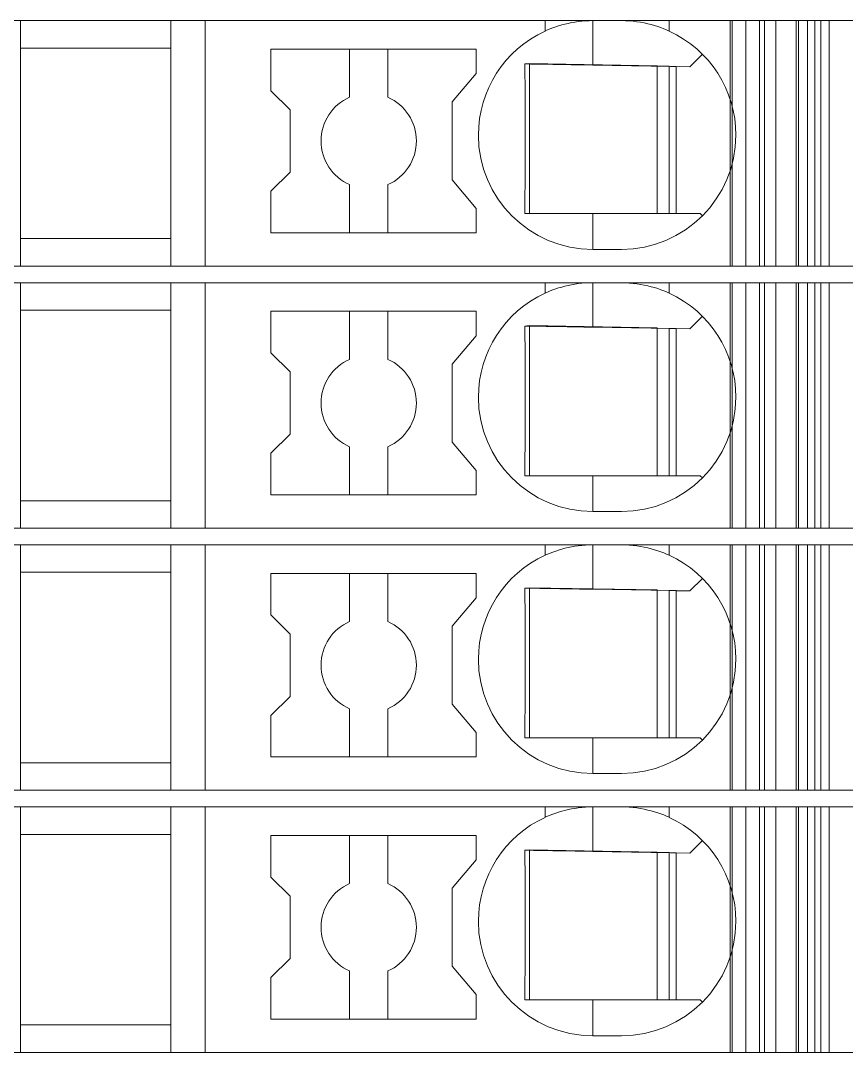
# Model space of a CAD drawing. Header units: millimetres. Extents: x 0 to 1680, y 0 to 1188.
# Drawn here: x 909.05 to 926.37, y 462.85 to 484.5 of the extents above; entities that cross this region are included whole.
import ezdxf
from ezdxf.enums import TextEntityAlignment as Align

# ---------------------------------------------------------------- set-up
doc = ezdxf.new("R2010")
doc.units = ezdxf.units.MM
for name, color, linetype, lineweight in [('EPLAN309', 5, 'Continuous', 5), ('EPLAN493', 5, 'Continuous', 5), ('MAIN-1', 7, 'Continuous', 5), ('MAIN-2', 7, 'Continuous', 5)]:
    doc.layers.add(name, color=color, linetype=linetype, lineweight=lineweight)
doc.styles.add('Tahoma', font='')
doc.styles.get('Tahoma').set_extended_font_data('Tahoma')

# ---------------------------------------------------------------- blocks, each defined once
blk = doc.blocks.new('EPLSYM_LibrarySPECIAL_Symbol12_Variant0_Placement8_10')
at = {"layer": 'EPLAN309', "lineweight": 13, "ltscale": 16}
blk.add_lwpolyline([(0, -5.15), (68.15, -5.15), (68.15, 0), (0, 0)], close=True, dxfattribs=at)
at = {"layer": 'EPLAN493', "color": 5, "style": 'Tahoma'}
blk.add_attdef('17_20450', text='', height=2.3478, dxfattribs=at).set_placement((0, -21.83478), align=Align.MIDDLE_RIGHT)
blk = doc.blocks.new('EPLSYM_LibrarySPECIAL_Symbol12_Variant0_Placement8_11')
at = {"layer": 'EPLAN309', "lineweight": 13, "ltscale": 16}
blk.add_lwpolyline([(0, -5.15), (68.15, -5.15), (68.15, 0), (0, 0)], close=True, dxfattribs=at)
at = {"layer": 'EPLAN493', "color": 5, "style": 'Tahoma'}
blk.add_attdef('17_20450', text='', height=2.3478, dxfattribs=at).set_placement((0, -21.83478), align=Align.MIDDLE_RIGHT)
blk = doc.blocks.new('EPLSYM_LibrarySPECIAL_Symbol12_Variant0_Placement8_12')
at = {"layer": 'EPLAN309', "lineweight": 13, "ltscale": 16}
blk.add_lwpolyline([(0, -5.15), (68.15, -5.15), (68.15, 0), (0, 0)], close=True, dxfattribs=at)
at = {"layer": 'EPLAN493', "color": 5, "style": 'Tahoma'}
blk.add_attdef('17_20450', text='', height=2.3478, dxfattribs=at).set_placement((0, -21.83478), align=Align.MIDDLE_RIGHT)
blk = doc.blocks.new('EPLSYM_LibrarySPECIAL_Symbol12_Variant0_Placement8_13')
at = {"layer": 'EPLAN309', "lineweight": 13, "ltscale": 16}
blk.add_lwpolyline([(0, -5.15), (68.15, -5.15), (68.15, 0), (0, 0)], close=True, dxfattribs=at)
at = {"layer": 'EPLAN493', "color": 5, "style": 'Tahoma'}
blk.add_attdef('17_20450', text='', height=2.3478, dxfattribs=at).set_placement((0, -21.83478), align=Align.MIDDLE_RIGHT)

msp = doc.modelspace()

# ---------------------------------------------------------------- linework, layer by layer
at = {"layer": 'MAIN-1'}
for p, q in [((909.05, 484.5), (912.2, 484.5)), ((909.05, 484.5), (909.05, 479.35)), ((912.919, 484.5), (912.2, 484.5)), ((912.2, 479.35), (912.2, 484.5)), ((920.05, 484.5), (912.919, 484.5)), ((912.919, 484.5), (912.919, 479.35)), ((920.05, 484.5), (921.05, 484.5)), ((920.05, 484.282), (920.05, 484.5)), ((920.156, 484.327), (920.102, 484.305)), ((920.213, 484.349), (920.156, 484.327)), ((920.272, 484.37), (920.213, 484.349)), ((920.333, 484.39), (920.272, 484.37)), ((920.397, 484.409), (920.333, 484.39)), ((920.463, 484.427), (920.397, 484.409)), ((920.531, 484.443), (920.463, 484.427)), ((920.601, 484.458), (920.531, 484.443)), ((920.673, 484.47), (920.601, 484.458)), ((920.746, 484.481), (920.673, 484.47)), ((920.821, 484.489), (920.746, 484.481)), ((920.897, 484.495), (920.821, 484.489)), ((920.973, 484.499), (920.897, 484.495)), ((921.05, 484.5), (920.973, 484.499)), ((921.05, 483.568), (921.05, 484.5)), ((921.05, 484.5), (921.65, 484.5)), ((921.65, 484.5), (921.732, 484.499)), ((922.65, 484.5), (921.65, 484.5)), ((921.732, 484.499), (921.814, 484.494)), ((921.814, 484.494), (921.896, 484.487)), ((921.896, 484.487), (921.975, 484.478)), ((921.975, 484.478), (922.053, 484.466)), ((922.053, 484.466), (922.13, 484.452)), ((922.13, 484.452), (922.204, 484.435)), ((922.204, 484.435), (922.275, 484.417)), ((922.275, 484.417), (922.345, 484.397)), ((922.345, 484.397), (922.411, 484.376)), ((922.411, 484.376), (922.475, 484.354)), ((922.475, 484.354), (922.536, 484.331)), ((922.536, 484.331), (922.594, 484.306)), ((922.65, 484.5), (925.704, 484.5)), ((922.65, 484.282), (922.65, 484.5)), ((925.832, 484.5), (925.704, 484.5)), ((925.704, 479.35), (925.704, 484.5)), ((925.832, 484.5), (926.367, 484.5)), ((925.832, 479.35), (925.832, 484.5)), ((920.102, 484.305), (920.05, 484.282)), ((922.594, 484.306), (922.65, 484.282)), ((909.05, 483.925), (912.2, 483.925)), ((914.3, 483.9), (914.3, 483.029)), ((914.3, 483.9), (918.6, 483.9)), ((915.95, 483.9), (915.95, 482.892)), ((916.75, 482.892), (916.75, 483.9)), ((918.6, 483.389), (918.6, 483.9)), ((923.083, 483.533), (923.347, 483.797)), ((919.624, 483.592), (919.625, 483.522)), ((919.685, 483.591), (919.624, 483.592)), ((919.625, 483.522), (919.625, 483.45)), ((919.625, 483.45), (919.626, 483.377)), ((919.746, 483.59), (919.685, 483.591)), ((919.721, 483.591), (919.721, 480.45)), ((919.809, 483.589), (919.746, 483.59)), ((919.873, 483.588), (919.809, 483.589)), ((919.937, 483.587), (919.873, 483.588)), ((920.003, 483.586), (919.937, 483.587)), ((920.071, 483.585), (920.003, 483.586)), ((920.14, 483.584), (920.071, 483.585)), ((920.21, 483.582), (920.14, 483.584)), ((920.283, 483.581), (920.21, 483.582)), ((920.358, 483.58), (920.283, 483.581)), ((920.435, 483.579), (920.358, 483.58)), ((920.514, 483.577), (920.435, 483.579)), ((920.597, 483.576), (920.514, 483.577)), ((920.682, 483.575), (920.597, 483.576)), ((920.771, 483.573), (920.682, 483.575)), ((920.862, 483.571), (920.771, 483.573)), ((920.955, 483.57), (920.862, 483.571)), ((921.05, 483.568), (920.955, 483.57)), ((921.05, 483.568), (923.083, 483.533)), ((922.4, 483.545), (922.4, 480.45)), ((922.65, 480.45), (922.65, 483.54)), ((922.8, 483.538), (922.8, 480.45)), ((918.1, 482.793), (918.6, 483.389)), ((919.626, 483.377), (919.627, 483.303)), ((919.627, 483.303), (919.628, 483.227)), ((914.7, 482.629), (914.3, 483.029)), ((919.628, 483.227), (919.628, 483.149)), ((919.628, 483.149), (919.629, 483.07)), ((919.629, 483.07), (919.63, 482.988)), ((919.63, 482.988), (919.63, 482.904)), ((919.63, 482.904), (919.631, 482.817)), ((919.631, 482.817), (919.631, 482.726)), ((914.7, 482.629), (914.7, 481.321)), ((918.1, 482.793), (918.1, 481.157)), ((919.631, 482.726), (919.632, 482.632)), ((919.632, 482.632), (919.633, 482.534)), ((919.633, 482.534), (919.633, 482.431)), ((919.633, 482.431), (919.633, 482.324)), ((919.633, 482.324), (919.633, 482.213)), ((919.633, 482.213), (919.634, 482.1)), ((919.634, 482.1), (919.633, 481.979)), ((919.633, 481.979), (919.633, 481.861)), ((919.633, 481.747), (919.632, 481.638)), ((919.633, 481.861), (919.633, 481.747)), ((919.632, 481.534), (919.631, 481.434)), ((919.632, 481.638), (919.632, 481.534)), ((914.7, 481.321), (914.3, 480.921)), ((919.631, 481.339), (919.63, 481.248)), ((919.631, 481.434), (919.631, 481.339)), ((918.1, 481.157), (918.6, 480.561)), ((919.629, 481.159), (919.628, 481.073)), ((919.628, 481.073), (919.628, 480.99)), ((919.63, 481.248), (919.629, 481.159)), ((914.3, 480.921), (914.3, 480.05)), ((915.95, 481.058), (915.95, 480.05)), ((916.75, 481.058), (916.75, 480.05)), ((919.627, 480.908), (919.626, 480.829)), ((919.628, 480.99), (919.627, 480.908)), ((919.625, 480.75), (919.624, 480.674)), ((919.624, 480.674), (919.624, 480.598)), ((919.626, 480.829), (919.625, 480.75)), ((918.6, 480.05), (918.6, 480.561)), ((919.623, 480.524), (919.622, 480.45)), ((919.622, 480.45), (919.683, 480.45)), ((919.624, 480.598), (919.623, 480.524)), ((919.683, 480.45), (919.746, 480.45)), ((919.746, 480.45), (919.809, 480.45)), ((919.809, 480.45), (919.873, 480.45)), ((919.873, 480.45), (919.939, 480.45)), ((919.939, 480.45), (920.005, 480.45)), ((920.005, 480.45), (920.074, 480.45)), ((920.074, 480.45), (920.144, 480.45)), ((920.144, 480.45), (920.215, 480.45)), ((920.215, 480.45), (920.289, 480.45)), ((920.289, 480.45), (920.364, 480.45)), ((920.364, 480.45), (920.442, 480.45)), ((920.442, 480.45), (920.522, 480.45)), ((920.522, 480.45), (920.605, 480.45)), ((920.605, 480.45), (920.69, 480.45)), ((920.69, 480.45), (920.778, 480.45)), ((920.778, 480.45), (920.867, 480.45)), ((920.867, 480.45), (920.958, 480.45)), ((920.958, 480.45), (921.05, 480.45)), ((921.05, 480.45), (923.3, 480.45)), ((921.05, 480.45), (921.05, 479.7)), ((923.347, 480.403), (923.3, 480.45)), ((918.6, 480.05), (914.3, 480.05)), ((909.05, 479.925), (912.2, 479.925)), ((921.65, 479.7), (921.05, 479.7)), ((909.05, 479.35), (912.2, 479.35)), ((912.919, 479.35), (912.2, 479.35)), ((912.919, 479.35), (925.704, 479.35)), ((924.544, 479.35), (924.544, 479.35)), ((924.65, 479.35), (924.65, 479.35)), ((925.832, 479.35), (925.704, 479.35)), ((925.832, 479.35), (926.367, 479.35)), ((909.05, 479), (912.2, 479)), ((909.05, 479), (909.05, 473.85)), ((912.919, 479), (912.2, 479)), ((912.2, 473.85), (912.2, 479)), ((920.05, 479), (912.919, 479)), ((912.919, 479), (912.919, 473.85)), ((920.05, 479), (921.05, 479)), ((920.05, 478.782), (920.05, 479)), ((920.397, 478.909), (920.333, 478.89)), ((920.463, 478.927), (920.397, 478.909)), ((920.531, 478.943), (920.463, 478.927)), ((920.601, 478.958), (920.531, 478.943)), ((920.673, 478.97), (920.601, 478.958)), ((920.746, 478.981), (920.673, 478.97)), ((920.821, 478.989), (920.746, 478.981)), ((920.897, 478.995), (920.821, 478.989)), ((920.973, 478.999), (920.897, 478.995)), ((921.05, 479), (920.973, 478.999)), ((921.05, 478.068), (921.05, 479)), ((921.05, 479), (921.65, 479)), ((921.65, 479), (921.732, 478.999)), ((922.65, 479), (921.65, 479)), ((921.732, 478.999), (921.814, 478.994)), ((921.814, 478.994), (921.896, 478.987)), ((921.896, 478.987), (921.975, 478.978)), ((921.975, 478.978), (922.053, 478.966)), ((922.053, 478.966), (922.13, 478.952)), ((922.13, 478.952), (922.204, 478.935)), ((922.204, 478.935), (922.275, 478.917)), ((922.275, 478.917), (922.345, 478.897)), ((922.65, 479), (925.704, 479)), ((922.65, 478.782), (922.65, 479)), ((925.832, 479), (925.704, 479)), ((925.704, 473.85), (925.704, 479)), ((925.832, 479), (926.367, 479)), ((925.832, 473.85), (925.832, 479)), ((920.102, 478.805), (920.05, 478.782)), ((920.156, 478.827), (920.102, 478.805)), ((920.213, 478.849), (920.156, 478.827)), ((920.272, 478.87), (920.213, 478.849)), ((920.333, 478.89), (920.272, 478.87)), ((922.345, 478.897), (922.411, 478.876)), ((922.411, 478.876), (922.475, 478.854)), ((922.475, 478.854), (922.536, 478.831)), ((922.536, 478.831), (922.594, 478.806)), ((922.594, 478.806), (922.65, 478.782)), ((909.05, 478.425), (912.2, 478.425)), ((914.3, 478.4), (914.3, 477.529)), ((914.3, 478.4), (918.6, 478.4)), ((915.95, 478.4), (915.95, 477.392)), ((916.75, 477.392), (916.75, 478.4)), ((918.6, 477.889), (918.6, 478.4)), ((923.083, 478.033), (923.347, 478.297)), ((919.624, 478.092), (919.625, 478.022)), ((919.685, 478.091), (919.624, 478.092)), ((919.746, 478.09), (919.685, 478.091)), ((919.721, 478.091), (919.721, 474.95)), ((919.809, 478.089), (919.746, 478.09)), ((919.873, 478.088), (919.809, 478.089)), ((919.937, 478.087), (919.873, 478.088)), ((920.003, 478.086), (919.937, 478.087)), ((920.071, 478.085), (920.003, 478.086)), ((920.14, 478.084), (920.071, 478.085)), ((920.21, 478.082), (920.14, 478.084)), ((920.283, 478.081), (920.21, 478.082)), ((920.358, 478.08), (920.283, 478.081)), ((920.435, 478.079), (920.358, 478.08)), ((920.514, 478.077), (920.435, 478.079)), ((920.597, 478.076), (920.514, 478.077)), ((920.682, 478.075), (920.597, 478.076)), ((920.771, 478.073), (920.682, 478.075)), ((920.862, 478.071), (920.771, 478.073)), ((920.955, 478.07), (920.862, 478.071)), ((921.05, 478.068), (920.955, 478.07)), ((921.05, 478.068), (923.083, 478.033)), ((922.4, 478.045), (922.4, 474.95)), ((922.65, 474.95), (922.65, 478.04)), ((922.8, 478.038), (922.8, 474.95)), ((918.1, 477.293), (918.6, 477.889)), ((919.625, 478.022), (919.625, 477.95)), ((919.625, 477.95), (919.626, 477.877)), ((919.626, 477.877), (919.627, 477.803)), ((919.627, 477.803), (919.628, 477.727)), ((919.628, 477.727), (919.628, 477.649)), ((919.628, 477.649), (919.629, 477.57)), ((914.7, 477.129), (914.3, 477.529)), ((919.629, 477.57), (919.63, 477.488)), ((919.63, 477.488), (919.63, 477.404)), ((919.63, 477.404), (919.631, 477.317)), ((918.1, 477.293), (918.1, 475.657)), ((919.631, 477.317), (919.631, 477.226)), ((919.631, 477.226), (919.632, 477.132)), ((914.7, 477.129), (914.7, 475.821)), ((919.632, 477.132), (919.633, 477.034)), ((919.633, 477.034), (919.633, 476.931)), ((919.633, 476.931), (919.633, 476.824)), ((919.633, 476.824), (919.633, 476.713)), ((919.633, 476.713), (919.634, 476.6)), ((919.634, 476.6), (919.633, 476.479)), ((919.633, 476.479), (919.633, 476.361)), ((919.633, 476.361), (919.633, 476.247)), ((919.633, 476.247), (919.632, 476.138)), ((919.632, 476.138), (919.632, 476.034)), ((919.632, 476.034), (919.631, 475.934)), ((919.631, 475.934), (919.631, 475.839)), ((914.7, 475.821), (914.3, 475.421)), ((918.1, 475.657), (918.6, 475.061)), ((919.629, 475.659), (919.628, 475.573)), ((919.63, 475.748), (919.629, 475.659)), ((919.631, 475.839), (919.63, 475.748)), ((915.95, 475.558), (915.95, 474.55)), ((916.75, 475.558), (916.75, 474.55)), ((919.628, 475.49), (919.627, 475.408)), ((919.628, 475.573), (919.628, 475.49)), ((914.3, 475.421), (914.3, 474.55)), ((919.625, 475.25), (919.624, 475.174)), ((919.626, 475.329), (919.625, 475.25)), ((919.627, 475.408), (919.626, 475.329)), ((918.6, 474.55), (918.6, 475.061)), ((919.623, 475.024), (919.622, 474.95)), ((919.624, 475.098), (919.623, 475.024)), ((919.624, 475.174), (919.624, 475.098)), ((919.622, 474.95), (919.683, 474.95)), ((919.683, 474.95), (919.746, 474.95)), ((919.746, 474.95), (919.809, 474.95)), ((919.809, 474.95), (919.873, 474.95)), ((919.873, 474.95), (919.939, 474.95)), ((919.939, 474.95), (920.005, 474.95)), ((920.005, 474.95), (920.074, 474.95)), ((920.074, 474.95), (920.144, 474.95)), ((920.144, 474.95), (920.215, 474.95)), ((920.215, 474.95), (920.289, 474.95)), ((920.289, 474.95), (920.364, 474.95)), ((920.364, 474.95), (920.442, 474.95)), ((920.442, 474.95), (920.522, 474.95)), ((920.522, 474.95), (920.605, 474.95)), ((920.605, 474.95), (920.69, 474.95)), ((920.69, 474.95), (920.778, 474.95)), ((920.778, 474.95), (920.867, 474.95)), ((920.867, 474.95), (920.958, 474.95)), ((920.958, 474.95), (921.05, 474.95)), ((921.05, 474.95), (923.3, 474.95)), ((921.05, 474.95), (921.05, 474.2)), ((923.347, 474.903), (923.3, 474.95)), ((909.05, 474.425), (912.2, 474.425)), ((918.6, 474.55), (914.3, 474.55)), ((921.65, 474.2), (921.05, 474.2)), ((909.05, 473.85), (912.2, 473.85)), ((912.919, 473.85), (912.2, 473.85)), ((912.919, 473.85), (925.704, 473.85)), ((924.544, 473.85), (924.544, 473.85)), ((924.65, 473.85), (924.65, 473.85)), ((925.832, 473.85), (925.704, 473.85)), ((925.832, 473.85), (926.367, 473.85)), ((909.05, 473.5), (912.2, 473.5)), ((909.05, 473.5), (909.05, 468.35)), ((912.919, 473.5), (912.2, 473.5)), ((912.2, 468.35), (912.2, 473.5)), ((920.05, 473.5), (912.919, 473.5)), ((912.919, 473.5), (912.919, 468.35)), ((920.05, 473.5), (921.05, 473.5)), ((920.05, 473.282), (920.05, 473.5)), ((920.821, 473.489), (920.746, 473.481)), ((920.897, 473.495), (920.821, 473.489)), ((920.973, 473.499), (920.897, 473.495)), ((921.05, 473.5), (920.973, 473.499)), ((921.05, 472.568), (921.05, 473.5)), ((921.05, 473.5), (921.65, 473.5)), ((921.65, 473.5), (921.732, 473.499)), ((922.65, 473.5), (921.65, 473.5)), ((921.732, 473.499), (921.814, 473.494)), ((921.814, 473.494), (921.896, 473.487)), ((921.896, 473.487), (921.975, 473.478)), ((922.65, 473.5), (925.704, 473.5)), ((922.65, 473.282), (922.65, 473.5)), ((925.832, 473.5), (925.704, 473.5)), ((925.704, 468.35), (925.704, 473.5)), ((925.832, 473.5), (926.367, 473.5)), ((925.832, 468.35), (925.832, 473.5)), ((920.102, 473.305), (920.05, 473.282)), ((920.156, 473.327), (920.102, 473.305)), ((920.213, 473.349), (920.156, 473.327)), ((920.272, 473.37), (920.213, 473.349)), ((920.333, 473.39), (920.272, 473.37)), ((920.397, 473.409), (920.333, 473.39)), ((920.463, 473.427), (920.397, 473.409)), ((920.531, 473.443), (920.463, 473.427)), ((920.601, 473.458), (920.531, 473.443)), ((920.673, 473.47), (920.601, 473.458)), ((920.746, 473.481), (920.673, 473.47)), ((921.975, 473.478), (922.053, 473.466)), ((922.053, 473.466), (922.13, 473.452)), ((922.13, 473.452), (922.204, 473.435)), ((922.204, 473.435), (922.275, 473.417)), ((922.275, 473.417), (922.345, 473.397)), ((922.345, 473.397), (922.411, 473.376)), ((922.411, 473.376), (922.475, 473.354)), ((922.475, 473.354), (922.536, 473.331)), ((922.536, 473.331), (922.594, 473.306)), ((922.594, 473.306), (922.65, 473.282)), ((909.05, 472.925), (912.2, 472.925)), ((914.3, 472.9), (914.3, 472.029)), ((914.3, 472.9), (918.6, 472.9)), ((915.95, 472.9), (915.95, 471.892)), ((916.75, 471.892), (916.75, 472.9)), ((918.6, 472.389), (918.6, 472.9)), ((923.083, 472.533), (923.347, 472.797)), ((919.624, 472.592), (919.625, 472.522)), ((919.685, 472.591), (919.624, 472.592)), ((919.625, 472.522), (919.625, 472.45)), ((919.625, 472.45), (919.626, 472.377)), ((919.746, 472.59), (919.685, 472.591)), ((919.721, 472.591), (919.721, 469.45)), ((919.809, 472.589), (919.746, 472.59)), ((919.873, 472.588), (919.809, 472.589)), ((919.937, 472.587), (919.873, 472.588)), ((920.003, 472.586), (919.937, 472.587)), ((920.071, 472.585), (920.003, 472.586)), ((920.14, 472.584), (920.071, 472.585)), ((920.21, 472.582), (920.14, 472.584)), ((920.283, 472.581), (920.21, 472.582)), ((920.358, 472.58), (920.283, 472.581)), ((920.435, 472.579), (920.358, 472.58)), ((920.514, 472.577), (920.435, 472.579)), ((920.597, 472.576), (920.514, 472.577)), ((920.682, 472.575), (920.597, 472.576)), ((920.771, 472.573), (920.682, 472.575)), ((920.862, 472.571), (920.771, 472.573)), ((920.955, 472.57), (920.862, 472.571)), ((921.05, 472.568), (920.955, 472.57)), ((921.05, 472.568), (923.083, 472.533)), ((922.4, 472.545), (922.4, 469.45)), ((922.65, 469.45), (922.65, 472.54)), ((922.8, 472.538), (922.8, 469.45)), ((918.1, 471.793), (918.6, 472.389)), ((919.626, 472.377), (919.627, 472.303)), ((919.627, 472.303), (919.628, 472.227)), ((919.628, 472.227), (919.628, 472.149)), ((914.7, 471.629), (914.3, 472.029)), ((919.628, 472.149), (919.629, 472.07)), ((919.629, 472.07), (919.63, 471.988)), ((919.63, 471.988), (919.63, 471.904)), ((918.1, 471.793), (918.1, 470.157)), ((919.63, 471.904), (919.631, 471.817)), ((919.631, 471.817), (919.631, 471.726)), ((914.7, 471.629), (914.7, 470.321)), ((919.631, 471.726), (919.632, 471.632)), ((919.632, 471.632), (919.633, 471.534)), ((919.633, 471.534), (919.633, 471.431)), ((919.633, 471.431), (919.633, 471.324)), ((919.633, 471.324), (919.633, 471.213)), ((919.633, 471.213), (919.634, 471.1)), ((919.634, 471.1), (919.633, 470.979)), ((919.633, 470.979), (919.633, 470.861)), ((919.633, 470.747), (919.632, 470.638)), ((919.633, 470.861), (919.633, 470.747)), ((919.632, 470.534), (919.631, 470.434)), ((919.632, 470.638), (919.632, 470.534)), ((914.7, 470.321), (914.3, 469.921)), ((919.63, 470.248), (919.629, 470.159)), ((919.631, 470.339), (919.63, 470.248)), ((919.631, 470.434), (919.631, 470.339)), ((915.95, 470.058), (915.95, 469.05)), ((916.75, 470.058), (916.75, 469.05)), ((918.1, 470.157), (918.6, 469.561)), ((919.629, 470.159), (919.628, 470.073)), ((919.628, 470.073), (919.628, 469.99)), ((914.3, 469.921), (914.3, 469.05)), ((919.626, 469.829), (919.625, 469.75)), ((919.627, 469.908), (919.626, 469.829)), ((919.628, 469.99), (919.627, 469.908)), ((919.624, 469.598), (919.623, 469.524)), ((919.625, 469.75), (919.624, 469.674)), ((919.624, 469.674), (919.624, 469.598)), ((918.6, 469.05), (918.6, 469.561)), ((919.623, 469.524), (919.622, 469.45)), ((919.622, 469.45), (919.683, 469.45)), ((919.683, 469.45), (919.746, 469.45)), ((919.746, 469.45), (919.809, 469.45)), ((919.809, 469.45), (919.873, 469.45)), ((919.873, 469.45), (919.939, 469.45)), ((919.939, 469.45), (920.005, 469.45)), ((920.005, 469.45), (920.074, 469.45)), ((920.074, 469.45), (920.144, 469.45)), ((920.144, 469.45), (920.215, 469.45)), ((920.215, 469.45), (920.289, 469.45)), ((920.289, 469.45), (920.364, 469.45)), ((920.364, 469.45), (920.442, 469.45)), ((920.442, 469.45), (920.522, 469.45)), ((920.522, 469.45), (920.605, 469.45)), ((920.605, 469.45), (920.69, 469.45)), ((920.69, 469.45), (920.778, 469.45)), ((920.778, 469.45), (920.867, 469.45)), ((920.867, 469.45), (920.958, 469.45)), ((920.958, 469.45), (921.05, 469.45)), ((921.05, 469.45), (923.3, 469.45)), ((921.05, 469.45), (921.05, 468.7)), ((923.347, 469.403), (923.3, 469.45)), ((918.6, 469.05), (914.3, 469.05)), ((909.05, 468.925), (912.2, 468.925)), ((921.65, 468.7), (921.05, 468.7)), ((909.05, 468.35), (912.2, 468.35)), ((912.919, 468.35), (912.2, 468.35)), ((912.919, 468.35), (925.704, 468.35)), ((924.544, 468.35), (924.544, 468.35)), ((924.65, 468.35), (924.65, 468.35)), ((925.832, 468.35), (925.704, 468.35)), ((925.832, 468.35), (926.367, 468.35)), ((909.05, 468), (912.2, 468)), ((909.05, 468), (909.05, 462.85)), ((912.919, 468), (912.2, 468)), ((912.2, 462.85), (912.2, 468)), ((920.05, 468), (912.919, 468)), ((912.919, 468), (912.919, 462.85)), ((920.05, 468), (921.05, 468)), ((920.05, 467.782), (920.05, 468)), ((920.272, 467.87), (920.213, 467.849)), ((920.333, 467.89), (920.272, 467.87)), ((920.397, 467.909), (920.333, 467.89)), ((920.463, 467.927), (920.397, 467.909)), ((920.531, 467.943), (920.463, 467.927)), ((920.601, 467.958), (920.531, 467.943)), ((920.673, 467.97), (920.601, 467.958)), ((920.746, 467.981), (920.673, 467.97)), ((920.821, 467.989), (920.746, 467.981)), ((920.897, 467.995), (920.821, 467.989)), ((920.973, 467.999), (920.897, 467.995)), ((921.05, 468), (920.973, 467.999)), ((921.05, 467.068), (921.05, 468)), ((921.05, 468), (921.65, 468)), ((921.65, 468), (921.732, 467.999)), ((922.65, 468), (921.65, 468)), ((921.732, 467.999), (921.814, 467.994)), ((921.814, 467.994), (921.896, 467.987)), ((921.896, 467.987), (921.975, 467.978)), ((921.975, 467.978), (922.053, 467.966)), ((922.053, 467.966), (922.13, 467.952)), ((922.13, 467.952), (922.204, 467.935)), ((922.204, 467.935), (922.275, 467.917)), ((922.275, 467.917), (922.345, 467.897)), ((922.345, 467.897), (922.411, 467.876)), ((922.411, 467.876), (922.475, 467.854)), ((922.65, 468), (925.704, 468)), ((922.65, 467.782), (922.65, 468)), ((925.832, 468), (925.704, 468)), ((925.704, 462.85), (925.704, 468)), ((925.832, 468), (926.367, 468)), ((925.832, 462.85), (925.832, 468)), ((920.102, 467.805), (920.05, 467.782)), ((920.156, 467.827), (920.102, 467.805)), ((920.213, 467.849), (920.156, 467.827)), ((922.475, 467.854), (922.536, 467.831)), ((922.536, 467.831), (922.594, 467.806)), ((922.594, 467.806), (922.65, 467.782)), ((909.05, 467.425), (912.2, 467.425)), ((914.3, 467.4), (914.3, 466.529)), ((914.3, 467.4), (918.6, 467.4)), ((915.95, 467.4), (915.95, 466.392)), ((916.75, 466.392), (916.75, 467.4)), ((918.6, 466.889), (918.6, 467.4)), ((923.083, 467.033), (923.347, 467.297)), ((919.624, 467.092), (919.625, 467.022)), ((919.685, 467.091), (919.624, 467.092)), ((919.625, 467.022), (919.625, 466.95)), ((919.746, 467.09), (919.685, 467.091)), ((919.721, 467.091), (919.721, 463.95)), ((919.809, 467.089), (919.746, 467.09)), ((919.873, 467.088), (919.809, 467.089)), ((919.937, 467.087), (919.873, 467.088)), ((920.003, 467.086), (919.937, 467.087)), ((920.071, 467.085), (920.003, 467.086)), ((920.14, 467.084), (920.071, 467.085)), ((920.21, 467.082), (920.14, 467.084)), ((920.283, 467.081), (920.21, 467.082)), ((920.358, 467.08), (920.283, 467.081)), ((920.435, 467.079), (920.358, 467.08)), ((920.514, 467.077), (920.435, 467.079)), ((920.597, 467.076), (920.514, 467.077)), ((920.682, 467.075), (920.597, 467.076)), ((920.771, 467.073), (920.682, 467.075)), ((920.862, 467.071), (920.771, 467.073)), ((920.955, 467.07), (920.862, 467.071)), ((921.05, 467.068), (920.955, 467.07)), ((921.05, 467.068), (923.083, 467.033)), ((922.4, 467.045), (922.4, 463.95)), ((922.65, 463.95), (922.65, 467.04)), ((922.8, 467.038), (922.8, 463.95)), ((918.1, 466.293), (918.6, 466.889)), ((919.625, 466.95), (919.626, 466.877)), ((919.626, 466.877), (919.627, 466.803)), ((919.627, 466.803), (919.628, 466.727)), ((919.628, 466.727), (919.628, 466.649)), ((919.628, 466.649), (919.629, 466.57)), ((919.629, 466.57), (919.63, 466.488)), ((914.7, 466.129), (914.3, 466.529)), ((919.63, 466.488), (919.63, 466.404)), ((919.63, 466.404), (919.631, 466.317)), ((914.7, 466.129), (914.7, 464.821)), ((918.1, 466.293), (918.1, 464.657)), ((919.631, 466.317), (919.631, 466.226)), ((919.631, 466.226), (919.632, 466.132)), ((919.632, 466.132), (919.633, 466.034)), ((919.633, 466.034), (919.633, 465.931)), ((919.633, 465.931), (919.633, 465.824)), ((919.633, 465.824), (919.633, 465.713)), ((919.633, 465.713), (919.634, 465.6)), ((919.634, 465.6), (919.633, 465.479)), ((919.633, 465.479), (919.633, 465.361)), ((919.633, 465.361), (919.633, 465.247)), ((919.633, 465.247), (919.632, 465.138)), ((919.632, 465.138), (919.632, 465.034)), ((919.631, 464.839), (919.63, 464.748)), ((919.632, 465.034), (919.631, 464.934)), ((919.631, 464.934), (919.631, 464.839)), ((914.7, 464.821), (914.3, 464.421)), ((918.1, 464.657), (918.6, 464.061)), ((919.629, 464.659), (919.628, 464.573)), ((919.63, 464.748), (919.629, 464.659)), ((914.3, 464.421), (914.3, 463.55)), ((915.95, 464.558), (915.95, 463.55)), ((916.75, 464.558), (916.75, 463.55)), ((919.627, 464.408), (919.626, 464.329)), ((919.628, 464.49), (919.627, 464.408)), ((919.628, 464.573), (919.628, 464.49)), ((919.625, 464.25), (919.624, 464.174)), ((919.626, 464.329), (919.625, 464.25)), ((918.6, 463.55), (918.6, 464.061)), ((919.623, 464.024), (919.622, 463.95)), ((919.624, 464.098), (919.623, 464.024)), ((919.624, 464.174), (919.624, 464.098)), ((919.622, 463.95), (919.683, 463.95)), ((919.683, 463.95), (919.746, 463.95)), ((919.746, 463.95), (919.809, 463.95)), ((919.809, 463.95), (919.873, 463.95)), ((919.873, 463.95), (919.939, 463.95)), ((919.939, 463.95), (920.005, 463.95)), ((920.005, 463.95), (920.074, 463.95)), ((920.074, 463.95), (920.144, 463.95)), ((920.144, 463.95), (920.215, 463.95)), ((920.215, 463.95), (920.289, 463.95)), ((920.289, 463.95), (920.364, 463.95)), ((920.364, 463.95), (920.442, 463.95)), ((920.442, 463.95), (920.522, 463.95)), ((920.522, 463.95), (920.605, 463.95)), ((920.605, 463.95), (920.69, 463.95)), ((920.69, 463.95), (920.778, 463.95)), ((920.778, 463.95), (920.867, 463.95)), ((920.867, 463.95), (920.958, 463.95)), ((920.958, 463.95), (921.05, 463.95)), ((921.05, 463.95), (923.3, 463.95)), ((921.05, 463.95), (921.05, 463.2)), ((923.347, 463.903), (923.3, 463.95)), ((918.6, 463.55), (914.3, 463.55)), ((909.05, 463.425), (912.2, 463.425)), ((921.65, 463.2), (921.05, 463.2)), ((909.05, 462.85), (912.2, 462.85)), ((912.919, 462.85), (912.2, 462.85)), ((912.919, 462.85), (925.704, 462.85)), ((924.544, 462.85), (924.544, 462.85)), ((924.65, 462.85), (924.65, 462.85)), ((925.832, 462.85), (925.704, 462.85)), ((925.832, 462.85), (926.367, 462.85))]:
    msp.add_line(p, q, dxfattribs=at)
for centre, radius, start, end in [((921.05, 482.1), 2.4, 114.6244, 180), ((921.65, 482.1), 2.4, 0, 65.3756), ((916.35, 481.975), 1, 113.5782, 180), ((916.35, 481.975), 1, 0, 66.4218), ((916.35, 481.975), 1, 180, 246.4218), ((916.35, 481.975), 1, 293.5782, 0), ((921.05, 482.1), 2.4, 180, 270), ((921.65, 482.1), 2.4, 270, 0), ((921.05, 476.6), 2.4, 114.6244, 180), ((921.65, 476.6), 2.4, 0, 65.3756), ((916.35, 476.475), 1, 113.5782, 180), ((916.35, 476.475), 1, 0, 66.4218), ((921.05, 476.6), 2.4, 180, 270), ((921.65, 476.6), 2.4, 270, 0), ((916.35, 476.475), 1, 180, 246.4218), ((916.35, 476.475), 1, 293.5782, 0), ((921.05, 471.1), 2.4, 114.6244, 180), ((921.65, 471.1), 2.4, 0, 65.3756), ((916.35, 470.975), 1, 113.5782, 180), ((916.35, 470.975), 1, 0, 66.4218), ((916.35, 470.975), 1, 180, 246.4218), ((916.35, 470.975), 1, 293.5782, 0), ((921.05, 471.1), 2.4, 180, 270), ((921.65, 471.1), 2.4, 270, 0), ((921.05, 465.6), 2.4, 114.6244, 180), ((921.65, 465.6), 2.4, 0, 65.3756), ((916.35, 465.475), 1, 113.5782, 180), ((916.35, 465.475), 1, 0, 66.4218), ((921.05, 465.6), 2.4, 180, 270), ((921.65, 465.6), 2.4, 270, 0), ((916.35, 465.475), 1, 180, 246.4218), ((916.35, 465.475), 1, 293.5782, 0)]:
    msp.add_arc(centre, radius, start, end, dxfattribs=at)
at = {"layer": 'MAIN-2'}
for p, q in [((923.931, 479.35), (923.931, 484.5)), ((923.971, 484.5), (923.971, 479.35)), ((924.262, 484.5), (924.262, 479.35)), ((924.544, 479.35), (924.544, 484.5)), ((924.65, 479.35), (924.65, 484.5)), ((924.891, 484.5), (924.891, 479.35)), ((925.316, 484.5), (925.316, 479.35)), ((925.361, 484.5), (925.361, 479.35)), ((925.363, 479.35), (925.363, 484.5)), ((925.55, 484.5), (925.55, 479.35)), ((926.008, 479.35), (926.008, 484.5)), ((919.721, 483.6), (919.624, 483.592)), ((919.721, 483.6), (919.721, 483.591)), ((922.4, 483.553), (919.721, 483.6)), ((922.4, 483.548), (922.4, 483.553)), ((922.65, 483.543), (922.4, 483.548)), ((922.4, 483.548), (922.4, 483.545)), ((922.65, 483.543), (922.65, 483.542)), ((922.8, 483.539), (922.65, 483.542)), ((922.65, 483.54), (922.65, 483.542)), ((922.8, 483.538), (922.8, 483.539)), ((922.8, 483.538), (923.083, 483.533)), ((922.8, 483.538), (922.8, 483.538)), ((922.4, 480.45), (922.4, 480.45)), ((922.65, 480.45), (922.65, 480.45)), ((923.347, 480.403), (923.347, 480.403)), ((923.931, 473.85), (923.931, 479)), ((923.971, 479), (923.971, 473.85)), ((924.262, 479), (924.262, 473.85)), ((924.544, 473.85), (924.544, 479)), ((924.65, 473.85), (924.65, 479)), ((924.891, 479), (924.891, 473.85)), ((925.316, 479), (925.316, 473.85)), ((925.361, 479), (925.361, 473.85)), ((925.363, 473.85), (925.363, 479)), ((925.55, 479), (925.55, 473.85)), ((926.008, 473.85), (926.008, 479)), ((919.721, 478.1), (919.624, 478.092)), ((919.721, 478.1), (919.721, 478.091)), ((922.4, 478.053), (919.721, 478.1)), ((922.4, 478.048), (922.4, 478.053)), ((922.65, 478.043), (922.4, 478.048)), ((922.4, 478.048), (922.4, 478.045)), ((922.65, 478.043), (922.65, 478.042)), ((922.8, 478.039), (922.65, 478.042)), ((922.65, 478.04), (922.65, 478.042)), ((922.8, 478.038), (922.8, 478.039)), ((922.8, 478.038), (923.083, 478.033)), ((922.8, 478.038), (922.8, 478.038)), ((922.4, 474.95), (922.4, 474.95)), ((922.65, 474.95), (922.65, 474.95)), ((923.347, 474.903), (923.347, 474.903)), ((923.931, 468.35), (923.931, 473.5)), ((923.971, 473.5), (923.971, 468.35)), ((924.262, 473.5), (924.262, 468.35)), ((924.544, 468.35), (924.544, 473.5)), ((924.65, 468.35), (924.65, 473.5)), ((924.891, 473.5), (924.891, 468.35)), ((925.316, 473.5), (925.316, 468.35)), ((925.361, 473.5), (925.361, 468.35)), ((925.363, 468.35), (925.363, 473.5)), ((925.55, 473.5), (925.55, 468.35)), ((926.008, 468.35), (926.008, 473.5)), ((919.721, 472.6), (919.624, 472.592)), ((919.721, 472.6), (919.721, 472.591)), ((922.4, 472.553), (919.721, 472.6)), ((922.4, 472.548), (922.4, 472.553)), ((922.65, 472.543), (922.4, 472.548)), ((922.4, 472.548), (922.4, 472.545)), ((922.65, 472.543), (922.65, 472.542)), ((922.8, 472.539), (922.65, 472.542)), ((922.65, 472.54), (922.65, 472.542)), ((922.8, 472.538), (922.8, 472.539)), ((922.8, 472.538), (923.083, 472.533)), ((922.8, 472.538), (922.8, 472.538)), ((922.4, 469.45), (922.4, 469.45)), ((922.65, 469.45), (922.65, 469.45)), ((923.347, 469.403), (923.347, 469.403)), ((923.931, 462.85), (923.931, 468)), ((923.971, 468), (923.971, 462.85)), ((924.262, 468), (924.262, 462.85)), ((924.544, 462.85), (924.544, 468)), ((924.65, 462.85), (924.65, 468)), ((924.891, 468), (924.891, 462.85)), ((925.316, 468), (925.316, 462.85)), ((925.361, 468), (925.361, 462.85)), ((925.363, 462.85), (925.363, 468)), ((925.55, 468), (925.55, 462.85)), ((926.008, 462.85), (926.008, 468)), ((919.721, 467.1), (919.624, 467.092)), ((919.721, 467.1), (919.721, 467.091)), ((922.4, 467.053), (919.721, 467.1)), ((922.4, 467.048), (922.4, 467.053)), ((922.65, 467.043), (922.4, 467.048)), ((922.4, 467.048), (922.4, 467.045)), ((922.65, 467.043), (922.65, 467.042)), ((922.8, 467.039), (922.65, 467.042)), ((922.65, 467.04), (922.65, 467.042)), ((922.8, 467.038), (922.8, 467.039)), ((922.8, 467.038), (923.083, 467.033)), ((922.8, 467.038), (922.8, 467.038)), ((922.4, 463.95), (922.4, 463.95)), ((922.65, 463.95), (922.65, 463.95)), ((923.347, 463.903), (923.347, 463.903))]:
    msp.add_line(p, q, dxfattribs=at)

# ---------------------------------------------------------------- block references
for name, p in [('EPLSYM_LibrarySPECIAL_Symbol12_Variant0_Placement8_10', (873, 484.5)), ('EPLSYM_LibrarySPECIAL_Symbol12_Variant0_Placement8_11', (873, 479)), ('EPLSYM_LibrarySPECIAL_Symbol12_Variant0_Placement8_12', (873, 473.5)), ('EPLSYM_LibrarySPECIAL_Symbol12_Variant0_Placement8_13', (873, 468))]:
    msp.add_blockref(name, p)

doc.saveas('drawing.dxf')
